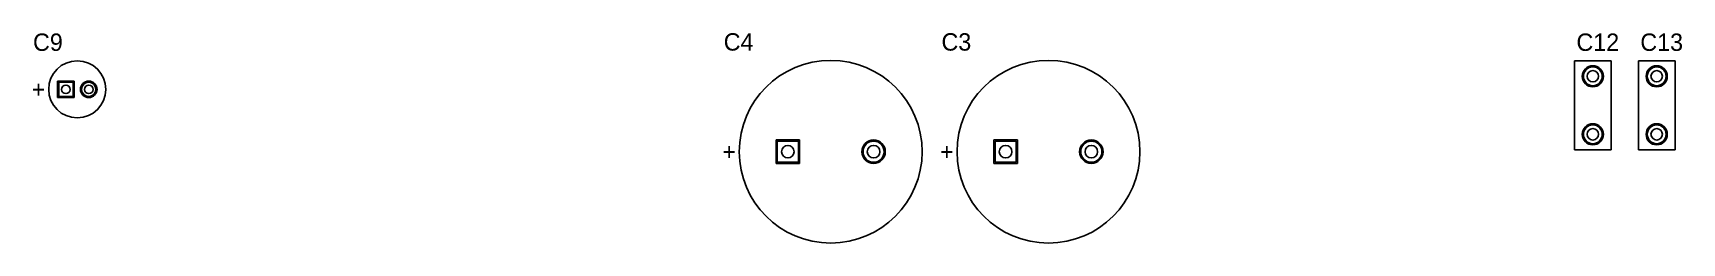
# Model space of a CAD drawing. Extents: x 0.2 to 21.7, y 0.2 to 7.8.
# Drawn here: x 16.04 to 21.72, y 3.56 to 4.28 of the extents above; entities that cross this region are included whole.
import ezdxf

# ---------------------------------------------------------------- set-up
doc = ezdxf.new("R2010")
doc.units = 0
doc.layers.get('0').update_dxf_attribs({"linetype": 'CONTINUOUS'})
for name, color, linetype in [('BOTTOMLAYER', 5, 'CONTINUOUS'), ('BOTTOMSOLDER', 6, 'CONTINUOUS'), ('MULTILAYER', 9, 'CONTINUOUS'), ('PADHOLE', 156, 'CONTINUOUS'), ('TOPLAYER', 1, 'CONTINUOUS'), ('TOPOVERLAY', 2, 'CONTINUOUS'), ('TOPSOLDER', 216, 'CONTINUOUS')]:
    doc.layers.add(name, color=color, linetype=linetype)

# ---------------------------------------------------------------- blocks, each defined once
blk = doc.blocks.new('CAPPR7_5_16_35_5')
at = {"layer": 'BOTTOMLAYER'}
for p, q in [((-0.184055, 0.036417), (-0.184055, -0.036417)), ((-0.11122, 0.036417), (-0.184055, 0.036417)), ((-0.11122, -0.036417), (-0.11122, 0.036417)), ((-0.184055, -0.036417), (-0.11122, -0.036417))]:
    blk.add_line(p, q, dxfattribs=at)
blk.add_circle((0.147638, 0), 0.036417, dxfattribs=at)
at = {"layer": 'BOTTOMSOLDER'}
for p, q in [((-0.188055, 0.040417), (-0.188055, -0.040417)), ((-0.10722, 0.040417), (-0.188055, 0.040417)), ((-0.10722, -0.040417), (-0.10722, 0.040417)), ((-0.188055, -0.040417), (-0.10722, -0.040417))]:
    blk.add_line(p, q, dxfattribs=at)
blk.add_circle((0.147638, 0), 0.040417, dxfattribs=at)
at = {"layer": 'MULTILAYER'}
for p, q in [((-0.184055, 0.036417), (-0.184055, -0.036417)), ((-0.11122, 0.036417), (-0.184055, 0.036417)), ((-0.11122, -0.036417), (-0.11122, 0.036417)), ((-0.184055, -0.036417), (-0.11122, -0.036417))]:
    blk.add_line(p, q, dxfattribs=at)
blk.add_circle((0.147638, 0), 0.036417, dxfattribs=at)
at = {"layer": 'PADHOLE'}
for centre in [(-0.147638, 0), (0.147638, 0)]:
    blk.add_circle(centre, 0.021654, dxfattribs=at)
at = {"layer": 'TOPLAYER'}
for p, q in [((-0.184055, 0.036417), (-0.184055, -0.036417)), ((-0.11122, 0.036417), (-0.184055, 0.036417)), ((-0.11122, -0.036417), (-0.11122, 0.036417)), ((-0.184055, -0.036417), (-0.11122, -0.036417))]:
    blk.add_line(p, q, dxfattribs=at)
blk.add_circle((0.147638, 0), 0.036417, dxfattribs=at)
at = {"layer": 'TOPOVERLAY'}
blk.add_circle((0, 0), 0.314961, dxfattribs=at)
at = {"layer": 'TOPSOLDER'}
for p, q in [((-0.188055, 0.040417), (-0.188055, -0.040417)), ((-0.10722, 0.040417), (-0.188055, 0.040417)), ((-0.10722, -0.040417), (-0.10722, 0.040417)), ((-0.188055, -0.040417), (-0.10722, -0.040417))]:
    blk.add_line(p, q, dxfattribs=at)
blk.add_circle((0.147638, 0), 0.040417, dxfattribs=at)
at = {"layer": 'TOPOVERLAY'}
blk.add_text('+', height=0.059055, dxfattribs=at).set_placement((-0.373032, -0.029528))
blk = doc.blocks.new('CAPPR7_5_16_35_6')
at = {"layer": 'BOTTOMLAYER'}
for p, q in [((-0.184055, 0.036417), (-0.184055, -0.036417)), ((-0.11122, 0.036417), (-0.184055, 0.036417)), ((-0.11122, -0.036417), (-0.11122, 0.036417)), ((-0.184055, -0.036417), (-0.11122, -0.036417))]:
    blk.add_line(p, q, dxfattribs=at)
blk.add_circle((0.147638, 0), 0.036417, dxfattribs=at)
at = {"layer": 'BOTTOMSOLDER'}
for p, q in [((-0.188055, 0.040417), (-0.188055, -0.040417)), ((-0.10722, 0.040417), (-0.188055, 0.040417)), ((-0.10722, -0.040417), (-0.10722, 0.040417)), ((-0.188055, -0.040417), (-0.10722, -0.040417))]:
    blk.add_line(p, q, dxfattribs=at)
blk.add_circle((0.147638, 0), 0.040417, dxfattribs=at)
at = {"layer": 'MULTILAYER'}
for p, q in [((-0.184055, 0.036417), (-0.184055, -0.036417)), ((-0.11122, 0.036417), (-0.184055, 0.036417)), ((-0.11122, -0.036417), (-0.11122, 0.036417)), ((-0.184055, -0.036417), (-0.11122, -0.036417))]:
    blk.add_line(p, q, dxfattribs=at)
blk.add_circle((0.147638, 0), 0.036417, dxfattribs=at)
at = {"layer": 'PADHOLE'}
for centre in [(-0.147638, 0), (0.147638, 0)]:
    blk.add_circle(centre, 0.021654, dxfattribs=at)
at = {"layer": 'TOPLAYER'}
for p, q in [((-0.184055, 0.036417), (-0.184055, -0.036417)), ((-0.11122, 0.036417), (-0.184055, 0.036417)), ((-0.11122, -0.036417), (-0.11122, 0.036417)), ((-0.184055, -0.036417), (-0.11122, -0.036417))]:
    blk.add_line(p, q, dxfattribs=at)
blk.add_circle((0.147638, 0), 0.036417, dxfattribs=at)
at = {"layer": 'TOPOVERLAY'}
blk.add_circle((0, 0), 0.314961, dxfattribs=at)
at = {"layer": 'TOPSOLDER'}
for p, q in [((-0.188055, 0.040417), (-0.188055, -0.040417)), ((-0.10722, 0.040417), (-0.188055, 0.040417)), ((-0.10722, -0.040417), (-0.10722, 0.040417)), ((-0.188055, -0.040417), (-0.10722, -0.040417))]:
    blk.add_line(p, q, dxfattribs=at)
blk.add_circle((0.147638, 0), 0.040417, dxfattribs=at)
at = {"layer": 'TOPOVERLAY'}
blk.add_text('+', height=0.059055, dxfattribs=at).set_placement((-0.373032, -0.029528))
blk = doc.blocks.new('B_11')
at = {"layer": 'BOTTOMLAYER'}
for p, q in [((-0.063976, 0.024606), (-0.063976, -0.024606)), ((-0.014764, 0.024606), (-0.063976, 0.024606)), ((-0.014764, -0.024606), (-0.014764, 0.024606)), ((-0.063976, -0.024606), (-0.014764, -0.024606))]:
    blk.add_line(p, q, dxfattribs=at)
blk.add_circle((0.03937, 0), 0.024606, dxfattribs=at)
at = {"layer": 'BOTTOMSOLDER'}
for p, q in [((-0.067976, 0.028606), (-0.067976, -0.028606)), ((-0.010764, 0.028606), (-0.067976, 0.028606)), ((-0.010764, -0.028606), (-0.010764, 0.028606)), ((-0.067976, -0.028606), (-0.010764, -0.028606))]:
    blk.add_line(p, q, dxfattribs=at)
blk.add_circle((0.03937, 0), 0.028606, dxfattribs=at)
at = {"layer": 'MULTILAYER'}
for p, q in [((-0.063976, 0.024606), (-0.063976, -0.024606)), ((-0.014764, 0.024606), (-0.063976, 0.024606)), ((-0.014764, -0.024606), (-0.014764, 0.024606)), ((-0.063976, -0.024606), (-0.014764, -0.024606))]:
    blk.add_line(p, q, dxfattribs=at)
blk.add_circle((0.03937, 0), 0.024606, dxfattribs=at)
at = {"layer": 'PADHOLE'}
for centre in [(-0.03937, 0), (0.03937, 0)]:
    blk.add_circle(centre, 0.014764, dxfattribs=at)
at = {"layer": 'TOPLAYER'}
for p, q in [((-0.063976, 0.024606), (-0.063976, -0.024606)), ((-0.014764, 0.024606), (-0.063976, 0.024606)), ((-0.014764, -0.024606), (-0.014764, 0.024606)), ((-0.063976, -0.024606), (-0.014764, -0.024606))]:
    blk.add_line(p, q, dxfattribs=at)
blk.add_circle((0.03937, 0), 0.024606, dxfattribs=at)
at = {"layer": 'TOPOVERLAY'}
blk.add_circle((0, 0), 0.098425, dxfattribs=at)
at = {"layer": 'TOPSOLDER'}
for p, q in [((-0.067976, 0.028606), (-0.067976, -0.028606)), ((-0.010764, 0.028606), (-0.067976, 0.028606)), ((-0.010764, -0.028606), (-0.010764, 0.028606)), ((-0.067976, -0.028606), (-0.010764, -0.028606))]:
    blk.add_line(p, q, dxfattribs=at)
blk.add_circle((0.03937, 0), 0.028606, dxfattribs=at)
at = {"layer": 'TOPOVERLAY'}
blk.add_text('+', height=0.059055, dxfattribs=at).set_placement((-0.156496, -0.029528))
blk = doc.blocks.new('VP45_3_2_14')
at = {"layer": 'BOTTOMLAYER'}
for centre in [(-0.1, 0), (0.1, 0)]:
    blk.add_circle(centre, 0.03248, dxfattribs=at)
at = {"layer": 'BOTTOMSOLDER'}
for centre in [(-0.1, 0), (0.1, 0)]:
    blk.add_circle(centre, 0.03648, dxfattribs=at)
at = {"layer": 'MULTILAYER'}
for centre in [(-0.1, 0), (0.1, 0)]:
    blk.add_circle(centre, 0.03248, dxfattribs=at)
at = {"layer": 'PADHOLE'}
for centre in [(-0.1, 0), (0.1, 0)]:
    blk.add_circle(centre, 0.019685, dxfattribs=at)
at = {"layer": 'TOPLAYER'}
for centre in [(-0.1, 0), (0.1, 0)]:
    blk.add_circle(centre, 0.03248, dxfattribs=at)
at = {"layer": 'TOPOVERLAY'}
for p, q in [((-0.153543, 0.062992), (-0.153543, -0.062992)), ((-0.153543, 0.062992), (0.153543, 0.062992)), ((0.153543, 0.062992), (0.153543, -0.062992)), ((-0.153543, -0.062992), (0.153543, -0.062992))]:
    blk.add_line(p, q, dxfattribs=at)
at = {"layer": 'TOPSOLDER'}
for centre in [(-0.1, 0), (0.1, 0)]:
    blk.add_circle(centre, 0.03648, dxfattribs=at)
blk = doc.blocks.new('VP45_3_2_15')
at = {"layer": 'BOTTOMLAYER'}
for centre in [(-0.1, 0), (0.1, 0)]:
    blk.add_circle(centre, 0.03248, dxfattribs=at)
at = {"layer": 'BOTTOMSOLDER'}
for centre in [(-0.1, 0), (0.1, 0)]:
    blk.add_circle(centre, 0.03648, dxfattribs=at)
at = {"layer": 'MULTILAYER'}
for centre in [(-0.1, 0), (0.1, 0)]:
    blk.add_circle(centre, 0.03248, dxfattribs=at)
at = {"layer": 'PADHOLE'}
for centre in [(-0.1, 0), (0.1, 0)]:
    blk.add_circle(centre, 0.019685, dxfattribs=at)
at = {"layer": 'TOPLAYER'}
for centre in [(-0.1, 0), (0.1, 0)]:
    blk.add_circle(centre, 0.03248, dxfattribs=at)
at = {"layer": 'TOPOVERLAY'}
for p, q in [((-0.153543, 0.062992), (-0.153543, -0.062992)), ((-0.153543, 0.062992), (0.153543, 0.062992)), ((0.153543, 0.062992), (0.153543, -0.062992)), ((-0.153543, -0.062992), (0.153543, -0.062992))]:
    blk.add_line(p, q, dxfattribs=at)
at = {"layer": 'TOPSOLDER'}
for centre in [(-0.1, 0), (0.1, 0)]:
    blk.add_circle(centre, 0.03648, dxfattribs=at)

msp = doc.modelspace()

# ---------------------------------------------------------------- block references
for name, p in [('B_11', (16.19, 4.09)), ('CAPPR7_5_16_35_6', (18.785, 3.875)), ('CAPPR7_5_16_35_5', (19.535, 3.875))]:
    msp.add_blockref(name, p)
at = {"rotation": 90}
for name, p in [('VP45_3_2_14', (21.41, 4.035)), ('VP45_3_2_15', (21.63, 4.035))]:
    msp.add_blockref(name, p, dxfattribs=at)

# ---------------------------------------------------------------- texts
at = {"layer": 'TOPOVERLAY'}
for s, p in [('C9', (16.0375, 4.2225)), ('C4', (18.4165, 4.2235)), ('C3', (19.1665, 4.2235)), ('C12', (21.3535, 4.2225)), ('C13', (21.5735, 4.2225))]:
    msp.add_text(s, height=0.06, dxfattribs=at).set_placement(p)

doc.saveas('drawing.dxf')
